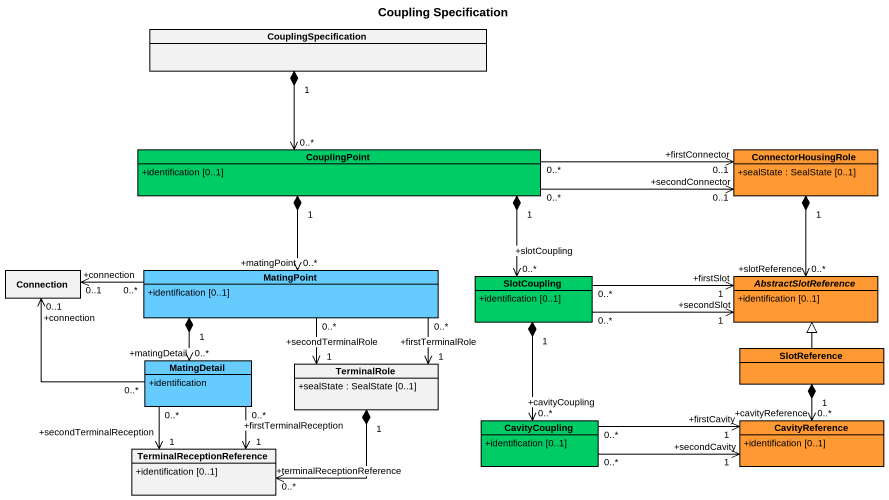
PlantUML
@startuml
title Coupling Specification
hide circle
hide empty members
skinparam classAttributeIconSize 0
class CouplingSpecification
class CouplingPoint #00CC66 {
  +identification [0..1]
}
class ConnectorHousingRole #FF9933 {
  +sealState : SealState [0..1]
}
class Connection
class MatingPoint #66CCFF {
  +identification [0..1]
}
class SlotCoupling #00CC66 {
  +identification [0..1]
}
abstract class AbstractSlotReference #FF9933 {
  +identification [0..1]
}
class MatingDetail #66CCFF {
  +identification
}
class TerminalRole {
  +sealState : SealState [0..1]
}
class SlotReference #FF9933
class TerminalReceptionReference {
  +identification [0..1]
}
class CavityCoupling #00CC66 {
  +identification [0..1]
}
class CavityReference #FF9933 {
  +identification [0..1]
}
CouplingSpecification "1" *--> "0..*" CouplingPoint
CouplingPoint "0..*" -right-> "0..1\n+firstConnector" ConnectorHousingRole
CouplingPoint "0..*" -right-> "0..1\n+secondConnector" ConnectorHousingRole
CouplingPoint "1" *--> "0..*\n+slotCoupling" SlotCoupling
ConnectorHousingRole "1" *--> "+slotReference\n0..*" AbstractSlotReference
MatingPoint "0..*\n+matingPoint" <-up-* "1" CouplingPoint
MatingPoint "0..*" -left-> "0..1\n+connection" Connection
MatingPoint "1" *--> "+matingDetail\n0..*" MatingDetail
MatingPoint "0..*" --> "+secondTerminalRole\n1" TerminalRole
MatingPoint "0..*" --> "+firstTerminalRole\n1" TerminalRole
SlotCoupling "0..*" -right-> "1\n+firstSlot" AbstractSlotReference
SlotCoupling "0..*" -right-> "1\n+secondSlot" AbstractSlotReference
SlotCoupling "1" *--> "0..*\n+cavityCoupling" CavityCoupling
MatingDetail "0..*" -up-> "0..1\n+connection" Connection
MatingDetail "0..*" --> "+secondTerminalReception\n1" TerminalReceptionReference
MatingDetail "0..*" --> "+firstTerminalReception\n1" TerminalReceptionReference
SlotReference -up-|> AbstractSlotReference
SlotReference "1" *--> "+cavityReference\n0..*" CavityReference
TerminalReceptionReference "+terminalReceptionReference\n0..*" <-right-* "1" TerminalRole
CavityCoupling "0..*" -right-> "1\n+firstCavity" CavityReference
CavityCoupling "0..*" -right-> "1\n+secondCavity" CavityReference
@enduml
